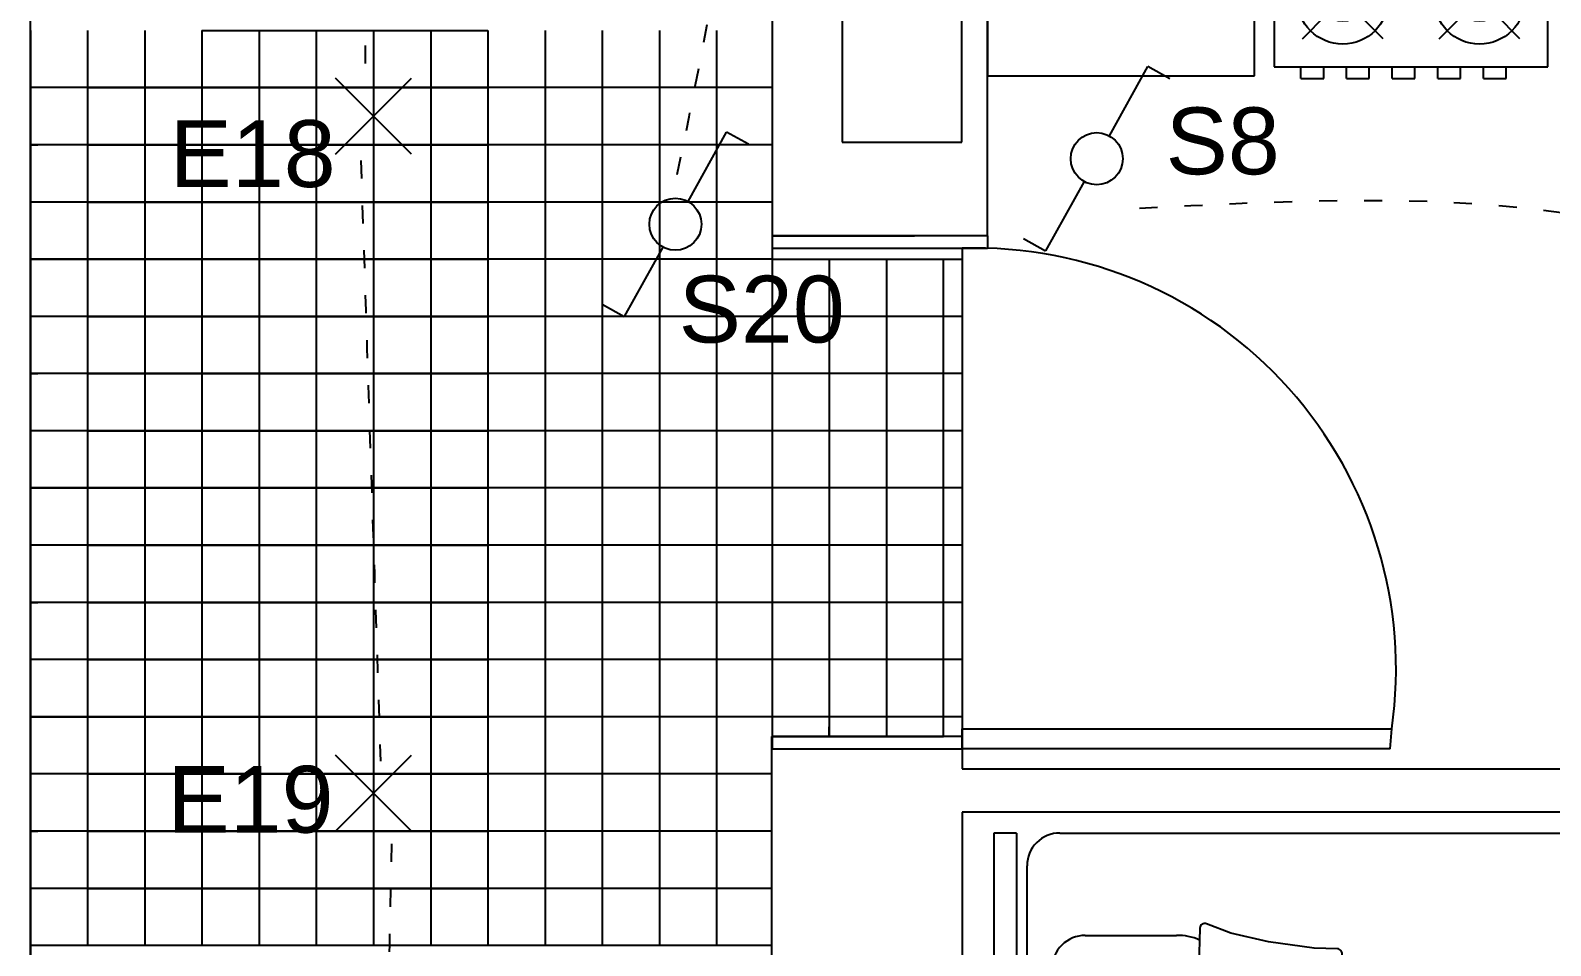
# Model space of a CAD drawing. Header units: millimetres. Extents: x 2377 to 4712, y -254 to 3188.
# Drawn here: x 4328.4 to 4379.2, y 1844.9 to 1875.4 of the extents above; entities that cross this region are included whole.
import ezdxf

# ---------------------------------------------------------------- set-up
doc = ezdxf.new("R2010")
doc.units = ezdxf.units.MM
doc.linetypes.add('ACAD_ISO03W100', pattern=[30, 12, -18])
doc.layers.add('C1', color=10, linetype='Continuous')
doc.layers.add('Mobiliario', color=254, linetype='Continuous')
doc.styles.get("Standard").update_dxf_attribs({"font": 'arial.ttf'})

# ---------------------------------------------------------------- blocks, each defined once
blk = doc.blocks.new('*U7')
for p, q in [((-976.2, 0.3), (-976.2, -499.7)), ((-526.2, 0.3), (-976.2, 0.3)), ((-526.2, 0.3), (-526.2, -499.7)), ((500, -0.3), (-500, 0.3)), ((-500, -48.3), (-500, 0.3)), ((500, -48.8), (500, -0.3)), ((500, -48.8), (-500, -48.3)), ((-430, -71.4), (430, -71.4)), ((-209.2, -124.8), (209.2, -124.8)), ((-500, -1830), (-500, -141.4)), ((500, -141.4), (500, -1830)), ((-280.5, -391.6), (-280.5, -196)), ((280.5, -196), (280.5, -391.6)), ((-526.2, -499.7), (-976.2, -499.7)), ((430, -1900), (-430, -1900))]:
    blk.add_line(p, q)
for points in [[(204.7, -733.7), (237.6, -746.1, 0.517444), (251.8, -736.5), (252.9, -686.9), (267.1, -588.8), (285.5, -507.9), (305.6, -456.2, 0.51806), (296.2, -441.9), (215.9, -439.4), (134.1, -424.9), (54, -402.7), (17.6, -388.7, 0.550421), (3.4, -399.3), (7.1, -448.8), (-4.2, -514)], [(5, -461), (-31.1, -459.9), (-112.9, -445.4), (-193, -423.2), (-229.4, -409.2, 0.550421), (-243.6, -419.7), (-239.9, -469.3), (-252.7, -543.4), (-277, -641.2), (-299.4, -699, 0.502905), (-290.4, -713.2), (-235.5, -717.5), (-203.7, -720.9)]]:
    blk.add_lwpolyline(points, format="xyb")
blk.add_lwpolyline([(-526.3, -530.5), (-526.3, -510.8), (-976.2, -510.8), (-976.2, -530.5)], close=True)
blk.add_lwpolyline([(-108.6, -816.7), (-38.8, -889.4), (-1.9, -939.1, 0.502905), (15, -939.1), (47.8, -895), (100.9, -827.9), (165.1, -763.6), (209.9, -729.8, 0.517444), (209.3, -712.7), (167.9, -685.3), (92.5, -621), (33.8, -562.3), (0.9, -517.7, 0.51806), (-16.2, -518), (-61.2, -584.6), (-117, -646.1), (-178.5, -702.1), (-209.8, -725.4, 0.550421), (-208.4, -743.1), (-164.5, -766.4)], format="xyb", close=True)
for centre, radius, start, end in [((-430, -141.4), 70, 90, 180), ((430, -141.4), 70, 0, 90), ((-209.2, -196), 71.3, 89.9964, 180), ((209.2, -196), 71.3, 0, 90), ((-174.8, -395.7), 105.8, 177.773, 230.9652), ((174.8, -395.7), 105.8, 334.5655, 2.227), ((-430, -1830), 70, 180, 270), ((430, -1830), 70, 270, 0)]:
    blk.add_arc(centre, radius, start, end)
blk = doc.blocks.new('cl08-2')
for p, q in [((-0.4393, 0), (-0.4393, -0.8785)), ((0.4393, 0), (-0.4393, 0)), ((0.4393, -0.8785), (0.4393, 0)), ((-0.2714, -0.1679), (-0.3491, -0.0902)), ((-0.0902, -0.0902), (-0.1679, -0.1679)), ((0.1679, -0.1679), (0.0902, -0.0902)), ((0.2714, -0.1679), (0.3491, -0.0902)), ((-0.2714, -0.2714), (-0.3491, -0.3491)), ((-0.0902, -0.3491), (-0.1679, -0.2714)), ((0.0902, -0.3491), (0.1679, -0.2714)), ((0.3491, -0.3491), (0.2714, -0.2714)), ((-0.2714, -0.6071), (-0.3491, -0.5295)), ((-0.1679, -0.6071), (-0.0902, -0.5295)), ((0.1679, -0.6071), (0.0902, -0.5295)), ((0.2714, -0.6071), (0.3491, -0.5295)), ((-0.3491, -0.7883), (-0.2714, -0.7107)), ((-0.0902, -0.7883), (-0.1679, -0.7107)), ((0.0902, -0.7883), (0.1679, -0.7107)), ((0.3491, -0.7883), (0.2714, -0.7107)), ((-0.4393, -0.8785), (0.4393, -0.8785)), ((-0.3539, -0.9152), (-0.3539, -0.8785)), ((-0.3539, -0.9152), (-0.2807, -0.9152)), ((-0.2807, -0.9152), (-0.2807, -0.8785)), ((-0.2075, -0.9152), (-0.2075, -0.8785)), ((-0.2075, -0.9152), (-0.1343, -0.9152)), ((-0.1343, -0.9152), (-0.1343, -0.8785)), ((-0.0611, -0.9152), (-0.0611, -0.8785)), ((-0.0611, -0.9152), (0.0121, -0.9152)), ((0.0121, -0.9152), (0.0121, -0.8785)), ((0.0853, -0.9152), (0.0853, -0.8785)), ((0.0853, -0.9152), (0.1585, -0.9152)), ((0.1585, -0.9152), (0.1585, -0.8785)), ((0.2318, -0.9152), (0.2318, -0.8785)), ((0.2318, -0.9152), (0.305, -0.9152)), ((0.305, -0.9152), (0.305, -0.8785))]:
    blk.add_line(p, q)
for centre, radius in [((-0.2196, -0.2196), 0.1464), ((0.2196, -0.2196), 0.1464), ((-0.2196, -0.2196), 0.0732), ((0.2196, -0.2196), 0.0732), ((-0.2196, -0.6589), 0.1464), ((0.2196, -0.6589), 0.1464), ((-0.2196, -0.6589), 0.0732), ((0.2196, -0.6589), 0.0732)]:
    blk.add_circle(centre, radius)

msp = doc.modelspace()

# ---------------------------------------------------------------- linework, layer by layer
for p, q in [((4353.178, 1908.327), (4353.178, 1868.572)), ((4328.431, 1773.972), (4328.431, 1905.96)), ((4328.431, 1773.972), (4328.431, 1886.878)), ((4355.52, 1884.474), (4355.52, 1871.701)), ((4359.508, 1871.701), (4359.508, 1884.474)), ((4360.366, 1868.572), (4360.366, 1883.566)), ((4360.366, 1883.566), (4360.366, 1873.913)), ((4328.431, 1875.428), (4328.431, 1860.162)), ((4330.339, 1875.428), (4330.339, 1873.519)), ((4332.247, 1875.428), (4332.247, 1873.519)), ((4334.155, 1875.428), (4334.155, 1873.519)), ((4334.155, 1875.428), (4336.064, 1875.428)), ((4336.064, 1875.428), (4336.064, 1873.519)), ((4336.064, 1875.428), (4337.972, 1875.428)), ((4337.972, 1875.428), (4337.972, 1873.519)), ((4337.972, 1875.428), (4339.88, 1875.428)), ((4339.88, 1875.428), (4339.88, 1873.519)), ((4339.88, 1875.428), (4341.789, 1875.428)), ((4341.789, 1875.428), (4341.789, 1873.519)), ((4341.789, 1875.428), (4343.697, 1875.428)), ((4343.697, 1875.428), (4343.697, 1873.519)), ((4345.605, 1875.428), (4345.605, 1873.519)), ((4347.513, 1875.428), (4347.513, 1873.519)), ((4349.422, 1875.428), (4349.422, 1873.519)), ((4351.33, 1875.428), (4351.33, 1873.519)), ((4330.339, 1873.519), (4328.431, 1873.519)), ((4328.431, 1873.519), (4328.431, 1871.611)), ((4332.247, 1873.519), (4330.339, 1873.519)), ((4330.339, 1873.519), (4330.339, 1871.611)), ((4330.339, 1873.519), (4332.247, 1873.519)), ((4334.155, 1873.519), (4332.247, 1873.519)), ((4332.247, 1873.519), (4332.247, 1871.611)), ((4332.247, 1873.519), (4334.155, 1873.519)), ((4336.064, 1873.519), (4334.155, 1873.519)), ((4334.155, 1873.519), (4334.155, 1871.611)), ((4334.155, 1873.519), (4336.064, 1873.519)), ((4337.972, 1873.519), (4336.064, 1873.519)), ((4336.064, 1873.519), (4336.064, 1871.611)), ((4336.064, 1873.519), (4337.972, 1873.519)), ((4339.88, 1873.519), (4337.972, 1873.519)), ((4337.972, 1873.519), (4337.972, 1871.611)), ((4337.972, 1873.519), (4339.88, 1873.519)), ((4341.789, 1873.519), (4339.88, 1873.519)), ((4339.88, 1873.519), (4339.88, 1871.611)), ((4339.88, 1873.519), (4341.789, 1873.519)), ((4343.697, 1873.519), (4341.789, 1873.519)), ((4341.789, 1873.519), (4341.789, 1871.611)), ((4341.789, 1873.519), (4343.697, 1873.519)), ((4345.605, 1873.519), (4343.697, 1873.519)), ((4343.697, 1873.519), (4343.697, 1871.611)), ((4347.513, 1873.519), (4345.605, 1873.519)), ((4345.605, 1873.519), (4345.605, 1871.611)), ((4349.422, 1873.519), (4347.513, 1873.519)), ((4347.513, 1873.519), (4347.513, 1871.611)), ((4351.33, 1873.519), (4349.422, 1873.519)), ((4349.422, 1873.519), (4349.422, 1871.611)), ((4353.178, 1873.519), (4351.33, 1873.519)), ((4351.33, 1873.519), (4351.33, 1871.611)), ((4328.431, 1871.611), (4328.674, 1871.611)), ((4330.339, 1871.611), (4328.431, 1871.611)), ((4328.431, 1871.611), (4328.431, 1869.703)), ((4328.431, 1871.611), (4328.431, 1867.795)), ((4332.247, 1871.611), (4330.339, 1871.611)), ((4330.339, 1871.611), (4330.339, 1869.703)), ((4330.339, 1871.611), (4332.247, 1871.611)), ((4334.155, 1871.611), (4332.247, 1871.611)), ((4332.247, 1871.611), (4332.247, 1869.703)), ((4332.247, 1871.611), (4334.155, 1871.611)), ((4336.064, 1871.611), (4334.155, 1871.611)), ((4334.155, 1871.611), (4334.155, 1869.703)), ((4334.155, 1871.611), (4336.064, 1871.611)), ((4337.972, 1871.611), (4336.064, 1871.611)), ((4336.064, 1871.611), (4336.064, 1869.703)), ((4336.064, 1871.611), (4337.972, 1871.611)), ((4339.88, 1871.611), (4337.972, 1871.611)), ((4337.972, 1871.611), (4337.972, 1869.703)), ((4337.972, 1871.611), (4339.88, 1871.611)), ((4341.789, 1871.611), (4339.88, 1871.611)), ((4339.88, 1871.611), (4339.88, 1869.703)), ((4339.88, 1871.611), (4341.789, 1871.611)), ((4343.697, 1871.611), (4341.789, 1871.611)), ((4341.789, 1871.611), (4341.789, 1869.703)), ((4341.789, 1871.611), (4343.697, 1871.611)), ((4345.605, 1871.611), (4343.697, 1871.611)), ((4343.697, 1871.611), (4343.697, 1869.703)), ((4347.513, 1871.611), (4345.605, 1871.611)), ((4345.605, 1871.611), (4345.605, 1869.703)), ((4349.422, 1871.611), (4347.513, 1871.611)), ((4347.513, 1871.611), (4347.513, 1869.703)), ((4351.33, 1871.611), (4349.422, 1871.611)), ((4349.422, 1871.611), (4349.422, 1869.703)), ((4353.178, 1871.611), (4351.33, 1871.611)), ((4351.33, 1871.611), (4351.33, 1869.703)), ((4355.52, 1871.701), (4359.508, 1871.701)), ((4330.339, 1869.703), (4328.431, 1869.703)), ((4332.247, 1869.703), (4330.339, 1869.703)), ((4330.339, 1869.703), (4330.339, 1867.795)), ((4330.339, 1869.703), (4332.247, 1869.703)), ((4334.155, 1869.703), (4332.247, 1869.703)), ((4332.247, 1869.703), (4332.247, 1867.795)), ((4332.247, 1869.703), (4334.155, 1869.703)), ((4336.064, 1869.703), (4334.155, 1869.703)), ((4334.155, 1869.703), (4334.155, 1867.795)), ((4334.155, 1869.703), (4336.064, 1869.703)), ((4337.972, 1869.703), (4336.064, 1869.703)), ((4336.064, 1869.703), (4336.064, 1867.795)), ((4336.064, 1869.703), (4337.972, 1869.703)), ((4339.88, 1869.703), (4337.972, 1869.703)), ((4337.972, 1869.703), (4337.972, 1867.795)), ((4337.972, 1869.703), (4339.88, 1869.703)), ((4341.789, 1869.703), (4339.88, 1869.703)), ((4339.88, 1869.703), (4339.88, 1867.795)), ((4339.88, 1869.703), (4341.789, 1869.703)), ((4343.697, 1869.703), (4341.789, 1869.703)), ((4341.789, 1869.703), (4341.789, 1867.795)), ((4341.789, 1869.703), (4343.697, 1869.703)), ((4345.605, 1869.703), (4343.697, 1869.703)), ((4343.697, 1869.703), (4343.697, 1867.795)), ((4347.513, 1869.703), (4345.605, 1869.703)), ((4345.605, 1869.703), (4345.605, 1867.795)), ((4349.422, 1869.703), (4347.513, 1869.703)), ((4347.513, 1869.703), (4347.513, 1867.795)), ((4351.33, 1869.703), (4349.422, 1869.703)), ((4349.422, 1869.703), (4349.422, 1867.795)), ((4353.178, 1869.703), (4351.33, 1869.703)), ((4351.33, 1869.703), (4351.33, 1867.795)), ((4353.178, 1868.572), (4357.937, 1868.572)), ((4360.366, 1868.572), (4353.178, 1868.572)), ((4353.178, 1868.572), (4353.178, 1868.161)), ((4360.366, 1868.572), (4360.366, 1868.161)), ((4353.178, 1868.161), (4360.366, 1868.161)), ((4353.178, 1868.161), (4353.178, 1851.464)), ((4359.527, 1868.161), (4359.527, 1851.874)), ((4330.339, 1867.795), (4328.431, 1867.795)), ((4328.431, 1867.795), (4328.431, 1860.162)), ((4328.431, 1867.795), (4330.339, 1867.795)), ((4332.247, 1867.795), (4330.339, 1867.795)), ((4330.339, 1867.795), (4330.339, 1865.886)), ((4330.339, 1867.795), (4332.247, 1867.795)), ((4334.155, 1867.795), (4332.247, 1867.795)), ((4332.247, 1867.795), (4332.247, 1865.886)), ((4332.247, 1867.795), (4334.155, 1867.795)), ((4336.064, 1867.795), (4334.155, 1867.795)), ((4334.155, 1867.795), (4334.155, 1865.886)), ((4334.155, 1867.795), (4336.064, 1867.795)), ((4337.972, 1867.795), (4336.064, 1867.795)), ((4336.064, 1867.795), (4336.064, 1865.886)), ((4336.064, 1867.795), (4337.972, 1867.795)), ((4339.88, 1867.795), (4337.972, 1867.795)), ((4337.972, 1867.795), (4337.972, 1865.886)), ((4337.972, 1867.795), (4339.88, 1867.795)), ((4341.789, 1867.795), (4339.88, 1867.795)), ((4339.88, 1867.795), (4339.88, 1865.886)), ((4339.88, 1867.795), (4341.789, 1867.795)), ((4343.697, 1867.795), (4341.789, 1867.795)), ((4341.789, 1867.795), (4341.789, 1865.886)), ((4341.789, 1867.795), (4343.697, 1867.795)), ((4345.605, 1867.795), (4343.697, 1867.795)), ((4343.697, 1867.795), (4343.697, 1865.886)), ((4347.513, 1867.795), (4345.605, 1867.795)), ((4345.605, 1867.795), (4345.605, 1865.886)), ((4349.422, 1867.795), (4347.513, 1867.795)), ((4347.513, 1867.795), (4347.513, 1865.886)), ((4351.33, 1867.795), (4349.422, 1867.795)), ((4349.422, 1867.795), (4349.422, 1865.886)), ((4353.178, 1867.795), (4351.33, 1867.795)), ((4351.33, 1867.795), (4351.33, 1865.886)), ((4353.178, 1867.795), (4355.087, 1867.795)), ((4355.087, 1867.795), (4355.087, 1851.874)), ((4355.087, 1867.795), (4356.995, 1867.795)), ((4356.995, 1867.795), (4356.995, 1851.874)), ((4356.995, 1867.795), (4358.903, 1867.795)), ((4358.903, 1851.874), (4358.903, 1867.795)), ((4358.903, 1867.795), (4359.527, 1867.795)), ((4330.339, 1865.886), (4328.431, 1865.886)), ((4328.431, 1865.886), (4328.431, 1863.978)), ((4332.247, 1865.886), (4330.339, 1865.886)), ((4330.339, 1865.886), (4330.339, 1863.978)), ((4330.339, 1865.886), (4332.247, 1865.886)), ((4334.155, 1865.886), (4332.247, 1865.886)), ((4332.247, 1865.886), (4332.247, 1863.978)), ((4332.247, 1865.886), (4334.155, 1865.886)), ((4336.064, 1865.886), (4334.155, 1865.886)), ((4334.155, 1865.886), (4334.155, 1863.978)), ((4334.155, 1865.886), (4336.064, 1865.886)), ((4337.972, 1865.886), (4336.064, 1865.886)), ((4336.064, 1865.886), (4336.064, 1863.978)), ((4336.064, 1865.886), (4337.972, 1865.886)), ((4339.88, 1865.886), (4337.972, 1865.886)), ((4337.972, 1865.886), (4337.972, 1863.978)), ((4337.972, 1865.886), (4339.88, 1865.886)), ((4341.789, 1865.886), (4339.88, 1865.886)), ((4339.88, 1865.886), (4339.88, 1863.978)), ((4339.88, 1865.886), (4341.789, 1865.886)), ((4343.697, 1865.886), (4341.789, 1865.886)), ((4341.789, 1865.886), (4341.789, 1863.978)), ((4341.789, 1865.886), (4343.697, 1865.886)), ((4345.605, 1865.886), (4343.697, 1865.886)), ((4343.697, 1865.886), (4343.697, 1863.978)), ((4347.513, 1865.886), (4345.605, 1865.886)), ((4345.605, 1865.886), (4345.605, 1863.978)), ((4349.422, 1865.886), (4347.513, 1865.886)), ((4347.513, 1865.886), (4347.513, 1863.978)), ((4351.33, 1865.886), (4349.422, 1865.886)), ((4349.422, 1865.886), (4349.422, 1863.978)), ((4353.178, 1865.886), (4351.33, 1865.886)), ((4351.33, 1865.886), (4351.33, 1863.978)), ((4355.027, 1865.886), (4353.178, 1865.886)), ((4356.875, 1865.886), (4355.027, 1865.886)), ((4359.527, 1865.886), (4356.875, 1865.886)), ((4328.431, 1863.978), (4328.674, 1863.978)), ((4330.339, 1863.978), (4328.431, 1863.978)), ((4328.431, 1863.978), (4328.431, 1862.07)), ((4328.431, 1863.978), (4328.431, 1860.162)), ((4332.247, 1863.978), (4330.339, 1863.978)), ((4330.339, 1863.978), (4330.339, 1862.07)), ((4330.339, 1863.978), (4332.247, 1863.978)), ((4334.155, 1863.978), (4332.247, 1863.978)), ((4332.247, 1863.978), (4332.247, 1862.07)), ((4332.247, 1863.978), (4334.155, 1863.978)), ((4336.064, 1863.978), (4334.155, 1863.978)), ((4334.155, 1863.978), (4334.155, 1862.07)), ((4334.155, 1863.978), (4336.064, 1863.978)), ((4337.972, 1863.978), (4336.064, 1863.978)), ((4336.064, 1863.978), (4336.064, 1862.07)), ((4336.064, 1863.978), (4337.972, 1863.978)), ((4339.88, 1863.978), (4337.972, 1863.978)), ((4337.972, 1863.978), (4337.972, 1862.07)), ((4337.972, 1863.978), (4339.88, 1863.978)), ((4341.789, 1863.978), (4339.88, 1863.978)), ((4339.88, 1863.978), (4339.88, 1862.07)), ((4339.88, 1863.978), (4341.789, 1863.978)), ((4343.697, 1863.978), (4341.789, 1863.978)), ((4341.789, 1863.978), (4341.789, 1862.07)), ((4341.789, 1863.978), (4343.697, 1863.978)), ((4345.605, 1863.978), (4343.697, 1863.978)), ((4343.697, 1863.978), (4343.697, 1862.07)), ((4347.513, 1863.978), (4345.605, 1863.978)), ((4345.605, 1863.978), (4345.605, 1862.07)), ((4349.422, 1863.978), (4347.513, 1863.978)), ((4347.513, 1863.978), (4347.513, 1862.07)), ((4351.33, 1863.978), (4349.422, 1863.978)), ((4349.422, 1863.978), (4349.422, 1862.07)), ((4353.178, 1863.978), (4351.33, 1863.978)), ((4351.33, 1863.978), (4351.33, 1862.07)), ((4355.027, 1863.978), (4353.178, 1863.978)), ((4356.875, 1863.978), (4355.027, 1863.978)), ((4359.527, 1863.978), (4356.875, 1863.978)), ((4330.339, 1862.07), (4328.431, 1862.07)), ((4332.247, 1862.07), (4330.339, 1862.07)), ((4330.339, 1862.07), (4330.339, 1860.162)), ((4330.339, 1862.07), (4332.247, 1862.07)), ((4334.155, 1862.07), (4332.247, 1862.07)), ((4332.247, 1862.07), (4332.247, 1860.162)), ((4332.247, 1862.07), (4334.155, 1862.07)), ((4336.064, 1862.07), (4334.155, 1862.07)), ((4334.155, 1862.07), (4334.155, 1860.162)), ((4334.155, 1862.07), (4336.064, 1862.07)), ((4337.972, 1862.07), (4336.064, 1862.07)), ((4336.064, 1862.07), (4336.064, 1860.162)), ((4336.064, 1862.07), (4337.972, 1862.07)), ((4339.88, 1862.07), (4337.972, 1862.07)), ((4337.972, 1862.07), (4337.972, 1860.162)), ((4337.972, 1862.07), (4339.88, 1862.07)), ((4341.789, 1862.07), (4339.88, 1862.07)), ((4339.88, 1862.07), (4339.88, 1860.162)), ((4339.88, 1862.07), (4341.789, 1862.07)), ((4343.697, 1862.07), (4341.789, 1862.07)), ((4341.789, 1862.07), (4341.789, 1860.162)), ((4341.789, 1862.07), (4343.697, 1862.07)), ((4345.605, 1862.07), (4343.697, 1862.07)), ((4343.697, 1862.07), (4343.697, 1860.162)), ((4347.513, 1862.07), (4345.605, 1862.07)), ((4345.605, 1862.07), (4345.605, 1860.162)), ((4349.422, 1862.07), (4347.513, 1862.07)), ((4347.513, 1862.07), (4347.513, 1860.162)), ((4351.33, 1862.07), (4349.422, 1862.07)), ((4349.422, 1862.07), (4349.422, 1860.162)), ((4353.178, 1862.07), (4351.33, 1862.07)), ((4351.33, 1862.07), (4351.33, 1860.162)), ((4355.027, 1862.07), (4353.178, 1862.07)), ((4356.875, 1862.07), (4355.027, 1862.07)), ((4359.527, 1862.07), (4356.875, 1862.07)), ((4330.339, 1860.162), (4328.431, 1860.162)), ((4328.431, 1860.162), (4328.431, 1814.363)), ((4328.431, 1860.162), (4330.339, 1860.162)), ((4332.247, 1860.162), (4330.339, 1860.162)), ((4330.339, 1860.162), (4330.339, 1858.253)), ((4330.339, 1860.162), (4332.247, 1860.162)), ((4334.155, 1860.162), (4332.247, 1860.162)), ((4332.247, 1860.162), (4332.247, 1858.253)), ((4332.247, 1860.162), (4334.155, 1860.162)), ((4336.064, 1860.162), (4334.155, 1860.162)), ((4334.155, 1860.162), (4334.155, 1858.253)), ((4334.155, 1860.162), (4336.064, 1860.162)), ((4337.972, 1860.162), (4336.064, 1860.162)), ((4336.064, 1860.162), (4336.064, 1858.253)), ((4336.064, 1860.162), (4337.972, 1860.162)), ((4339.88, 1860.162), (4337.972, 1860.162)), ((4337.972, 1860.162), (4337.972, 1858.253)), ((4337.972, 1860.162), (4339.88, 1860.162)), ((4341.789, 1860.162), (4339.88, 1860.162)), ((4339.88, 1860.162), (4339.88, 1858.253)), ((4339.88, 1860.162), (4341.789, 1860.162)), ((4343.697, 1860.162), (4341.789, 1860.162)), ((4341.789, 1860.162), (4341.789, 1858.253)), ((4341.789, 1860.162), (4343.697, 1860.162)), ((4345.605, 1860.162), (4343.697, 1860.162)), ((4343.697, 1860.162), (4343.697, 1858.253)), ((4347.513, 1860.162), (4345.605, 1860.162)), ((4345.605, 1860.162), (4345.605, 1858.253)), ((4349.422, 1860.162), (4347.513, 1860.162)), ((4347.513, 1860.162), (4347.513, 1858.253)), ((4351.33, 1860.162), (4349.422, 1860.162)), ((4349.422, 1860.162), (4349.422, 1858.253)), ((4353.178, 1860.162), (4351.33, 1860.162)), ((4351.33, 1860.162), (4351.33, 1858.253)), ((4355.027, 1860.162), (4353.178, 1860.162)), ((4356.875, 1860.162), (4355.027, 1860.162)), ((4359.527, 1860.162), (4356.875, 1860.162)), ((4330.339, 1858.253), (4328.431, 1858.253)), ((4328.431, 1858.253), (4328.431, 1856.345)), ((4332.247, 1858.253), (4330.339, 1858.253)), ((4330.339, 1858.253), (4330.339, 1856.345)), ((4330.339, 1858.253), (4332.247, 1858.253)), ((4334.155, 1858.253), (4332.247, 1858.253)), ((4332.247, 1858.253), (4332.247, 1856.345)), ((4332.247, 1858.253), (4334.155, 1858.253)), ((4336.064, 1858.253), (4334.155, 1858.253)), ((4334.155, 1858.253), (4334.155, 1856.345)), ((4334.155, 1858.253), (4336.064, 1858.253)), ((4337.972, 1858.253), (4336.064, 1858.253)), ((4336.064, 1858.253), (4336.064, 1856.345)), ((4336.064, 1858.253), (4337.972, 1858.253)), ((4339.88, 1858.253), (4337.972, 1858.253)), ((4337.972, 1858.253), (4337.972, 1856.345)), ((4337.972, 1858.253), (4339.88, 1858.253)), ((4341.789, 1858.253), (4339.88, 1858.253)), ((4339.88, 1858.253), (4339.88, 1856.345)), ((4339.88, 1858.253), (4341.789, 1858.253)), ((4343.697, 1858.253), (4341.789, 1858.253)), ((4341.789, 1858.253), (4341.789, 1856.345)), ((4341.789, 1858.253), (4343.697, 1858.253)), ((4345.605, 1858.253), (4343.697, 1858.253)), ((4343.697, 1858.253), (4343.697, 1856.345)), ((4347.513, 1858.253), (4345.605, 1858.253)), ((4345.605, 1858.253), (4345.605, 1856.345)), ((4349.422, 1858.253), (4347.513, 1858.253)), ((4347.513, 1858.253), (4347.513, 1856.345)), ((4351.33, 1858.253), (4349.422, 1858.253)), ((4349.422, 1858.253), (4349.422, 1856.345)), ((4353.178, 1858.253), (4351.33, 1858.253)), ((4351.33, 1858.253), (4351.33, 1856.345)), ((4355.027, 1858.253), (4353.178, 1858.253)), ((4356.875, 1858.253), (4355.027, 1858.253)), ((4359.527, 1858.253), (4356.875, 1858.253)), ((4328.431, 1856.345), (4328.674, 1856.345)), ((4330.339, 1856.345), (4328.431, 1856.345)), ((4328.431, 1856.345), (4328.431, 1854.437)), ((4328.431, 1856.345), (4328.431, 1852.528)), ((4332.247, 1856.345), (4330.339, 1856.345)), ((4330.339, 1856.345), (4330.339, 1854.437)), ((4330.339, 1856.345), (4332.247, 1856.345)), ((4334.155, 1856.345), (4332.247, 1856.345)), ((4332.247, 1856.345), (4332.247, 1854.437)), ((4332.247, 1856.345), (4334.155, 1856.345)), ((4336.064, 1856.345), (4334.155, 1856.345)), ((4334.155, 1856.345), (4334.155, 1854.437)), ((4334.155, 1856.345), (4336.064, 1856.345)), ((4337.972, 1856.345), (4336.064, 1856.345)), ((4336.064, 1856.345), (4336.064, 1854.437)), ((4336.064, 1856.345), (4337.972, 1856.345)), ((4339.88, 1856.345), (4337.972, 1856.345)), ((4337.972, 1856.345), (4337.972, 1854.437)), ((4337.972, 1856.345), (4339.88, 1856.345)), ((4341.789, 1856.345), (4339.88, 1856.345)), ((4339.88, 1856.345), (4339.88, 1854.437)), ((4339.88, 1856.345), (4341.789, 1856.345)), ((4343.697, 1856.345), (4341.789, 1856.345)), ((4341.789, 1856.345), (4341.789, 1854.437)), ((4341.789, 1856.345), (4343.697, 1856.345)), ((4345.605, 1856.345), (4343.697, 1856.345)), ((4343.697, 1856.345), (4343.697, 1854.437)), ((4347.513, 1856.345), (4345.605, 1856.345)), ((4345.605, 1856.345), (4345.605, 1854.437)), ((4349.422, 1856.345), (4347.513, 1856.345)), ((4347.513, 1856.345), (4347.513, 1854.437)), ((4351.33, 1856.345), (4349.422, 1856.345)), ((4349.422, 1856.345), (4349.422, 1854.437)), ((4353.178, 1856.345), (4351.33, 1856.345)), ((4351.33, 1856.345), (4351.33, 1854.437)), ((4355.027, 1856.345), (4353.178, 1856.345)), ((4356.875, 1856.345), (4355.027, 1856.345)), ((4359.527, 1856.345), (4356.875, 1856.345)), ((4330.339, 1854.437), (4328.431, 1854.437)), ((4332.247, 1854.437), (4330.339, 1854.437)), ((4330.339, 1854.437), (4330.339, 1852.528)), ((4330.339, 1854.437), (4332.247, 1854.437)), ((4334.155, 1854.437), (4332.247, 1854.437)), ((4332.247, 1854.437), (4332.247, 1852.528)), ((4332.247, 1854.437), (4334.155, 1854.437)), ((4336.064, 1854.437), (4334.155, 1854.437)), ((4334.155, 1854.437), (4334.155, 1852.528)), ((4334.155, 1854.437), (4336.064, 1854.437)), ((4337.972, 1854.437), (4336.064, 1854.437)), ((4336.064, 1854.437), (4336.064, 1852.528)), ((4336.064, 1854.437), (4337.972, 1854.437)), ((4339.88, 1854.437), (4337.972, 1854.437)), ((4337.972, 1854.437), (4337.972, 1852.528)), ((4337.972, 1854.437), (4339.88, 1854.437)), ((4341.789, 1854.437), (4339.88, 1854.437)), ((4339.88, 1854.437), (4339.88, 1852.528)), ((4339.88, 1854.437), (4341.789, 1854.437)), ((4343.697, 1854.437), (4341.789, 1854.437)), ((4341.789, 1854.437), (4341.789, 1852.528)), ((4341.789, 1854.437), (4343.697, 1854.437)), ((4345.605, 1854.437), (4343.697, 1854.437)), ((4343.697, 1854.437), (4343.697, 1852.528)), ((4347.513, 1854.437), (4345.605, 1854.437)), ((4345.605, 1854.437), (4345.605, 1852.528)), ((4349.422, 1854.437), (4347.513, 1854.437)), ((4347.513, 1854.437), (4347.513, 1852.528)), ((4351.33, 1854.437), (4349.422, 1854.437)), ((4349.422, 1854.437), (4349.422, 1852.528)), ((4353.178, 1854.437), (4351.33, 1854.437)), ((4351.33, 1854.437), (4351.33, 1852.528)), ((4355.027, 1854.437), (4353.178, 1854.437)), ((4355.027, 1854.437), (4353.178, 1854.437)), ((4356.875, 1854.437), (4355.027, 1854.437)), ((4356.875, 1854.437), (4355.027, 1854.437)), ((4358.723, 1854.437), (4356.875, 1854.437)), ((4359.527, 1854.437), (4356.875, 1854.437)), ((4330.339, 1852.528), (4328.431, 1852.528)), ((4328.431, 1852.528), (4328.431, 1844.895)), ((4328.431, 1852.528), (4330.339, 1852.528)), ((4332.247, 1852.528), (4330.339, 1852.528)), ((4330.339, 1852.528), (4330.339, 1850.62)), ((4330.339, 1852.528), (4332.247, 1852.528)), ((4334.155, 1852.528), (4332.247, 1852.528)), ((4332.247, 1852.528), (4332.247, 1850.62)), ((4332.247, 1852.528), (4334.155, 1852.528)), ((4336.064, 1852.528), (4334.155, 1852.528)), ((4334.155, 1852.528), (4334.155, 1850.62)), ((4334.155, 1852.528), (4336.064, 1852.528)), ((4337.972, 1852.528), (4336.064, 1852.528)), ((4336.064, 1852.528), (4336.064, 1850.62)), ((4336.064, 1852.528), (4337.972, 1852.528)), ((4339.88, 1852.528), (4337.972, 1852.528)), ((4337.972, 1852.528), (4337.972, 1850.62)), ((4337.972, 1852.528), (4339.88, 1852.528)), ((4341.789, 1852.528), (4339.88, 1852.528)), ((4339.88, 1852.528), (4339.88, 1850.62)), ((4339.88, 1852.528), (4341.789, 1852.528)), ((4343.697, 1852.528), (4341.789, 1852.528)), ((4341.789, 1852.528), (4341.789, 1850.62)), ((4341.789, 1852.528), (4343.697, 1852.528)), ((4345.605, 1852.528), (4343.697, 1852.528)), ((4343.697, 1852.528), (4343.697, 1850.62)), ((4347.513, 1852.528), (4345.605, 1852.528)), ((4345.605, 1852.528), (4345.605, 1850.62)), ((4349.422, 1852.528), (4347.513, 1852.528)), ((4347.513, 1852.528), (4347.513, 1850.62)), ((4351.33, 1852.528), (4349.422, 1852.528)), ((4349.422, 1852.528), (4349.422, 1850.62)), ((4353.178, 1852.528), (4351.33, 1852.528)), ((4351.33, 1852.528), (4351.33, 1850.62)), ((4355.027, 1852.528), (4353.178, 1852.528)), ((4356.875, 1852.528), (4355.027, 1852.528)), ((4355.087, 1851.874), (4355.087, 1852.192)), ((4359.527, 1852.528), (4356.875, 1852.528)), ((4353.166, 1851.874), (4357.925, 1851.874)), ((4359.527, 1851.874), (4353.166, 1851.874)), ((4353.166, 1851.874), (4353.166, 1851.464)), ((4355.087, 1851.874), (4356.995, 1851.874)), ((4356.995, 1851.874), (4358.903, 1851.874)), ((4359.527, 1851.874), (4359.527, 1851.464)), ((4353.166, 1851.464), (4353.166, 1830.791)), ((4353.166, 1851.464), (4359.527, 1851.464)), ((4359.527, 1851.464), (4359.527, 1850.792)), ((4330.339, 1850.62), (4328.431, 1850.62)), ((4328.431, 1850.62), (4328.431, 1848.712)), ((4332.247, 1850.62), (4330.339, 1850.62)), ((4330.339, 1850.62), (4330.339, 1848.712)), ((4330.339, 1850.62), (4332.247, 1850.62)), ((4334.155, 1850.62), (4332.247, 1850.62)), ((4332.247, 1850.62), (4332.247, 1848.712)), ((4332.247, 1850.62), (4334.155, 1850.62)), ((4336.064, 1850.62), (4334.155, 1850.62)), ((4334.155, 1850.62), (4334.155, 1848.712)), ((4334.155, 1850.62), (4336.064, 1850.62)), ((4337.972, 1850.62), (4336.064, 1850.62)), ((4336.064, 1850.62), (4336.064, 1848.712)), ((4336.064, 1850.62), (4337.972, 1850.62)), ((4339.88, 1850.62), (4337.972, 1850.62)), ((4337.972, 1850.62), (4337.972, 1848.712)), ((4337.972, 1850.62), (4339.88, 1850.62)), ((4341.789, 1850.62), (4339.88, 1850.62)), ((4339.88, 1850.62), (4339.88, 1848.712)), ((4339.88, 1850.62), (4341.789, 1850.62)), ((4343.697, 1850.62), (4341.789, 1850.62)), ((4341.789, 1850.62), (4341.789, 1848.712)), ((4341.789, 1850.62), (4343.697, 1850.62)), ((4345.605, 1850.62), (4343.697, 1850.62)), ((4343.697, 1850.62), (4343.697, 1848.712)), ((4347.513, 1850.62), (4345.605, 1850.62)), ((4345.605, 1850.62), (4345.605, 1848.712)), ((4349.422, 1850.62), (4347.513, 1850.62)), ((4347.513, 1850.62), (4347.513, 1848.712)), ((4351.33, 1850.62), (4349.422, 1850.62)), ((4349.422, 1850.62), (4349.422, 1848.712)), ((4353.178, 1850.62), (4351.33, 1850.62)), ((4351.33, 1850.62), (4351.33, 1848.712)), ((4359.527, 1850.792), (4450.17, 1850.792)), ((4408.878, 1849.343), (4359.527, 1849.343)), ((4359.527, 1849.343), (4359.527, 1829.875)), ((4328.431, 1848.712), (4328.674, 1848.712)), ((4330.339, 1848.712), (4328.431, 1848.712)), ((4328.431, 1848.712), (4328.431, 1846.804)), ((4328.431, 1848.712), (4328.431, 1844.895)), ((4332.247, 1848.712), (4330.339, 1848.712)), ((4330.339, 1848.712), (4330.339, 1846.804)), ((4330.339, 1848.712), (4332.247, 1848.712)), ((4334.155, 1848.712), (4332.247, 1848.712)), ((4332.247, 1848.712), (4332.247, 1846.804)), ((4332.247, 1848.712), (4334.155, 1848.712)), ((4336.064, 1848.712), (4334.155, 1848.712)), ((4334.155, 1848.712), (4334.155, 1846.804)), ((4334.155, 1848.712), (4336.064, 1848.712)), ((4337.972, 1848.712), (4336.064, 1848.712)), ((4336.064, 1848.712), (4336.064, 1846.804)), ((4336.064, 1848.712), (4337.972, 1848.712)), ((4339.88, 1848.712), (4337.972, 1848.712)), ((4337.972, 1848.712), (4337.972, 1846.804)), ((4337.972, 1848.712), (4339.88, 1848.712)), ((4341.789, 1848.712), (4339.88, 1848.712)), ((4339.88, 1848.712), (4339.88, 1846.804)), ((4339.88, 1848.712), (4341.789, 1848.712)), ((4343.697, 1848.712), (4341.789, 1848.712)), ((4341.789, 1848.712), (4341.789, 1846.804)), ((4341.789, 1848.712), (4343.697, 1848.712)), ((4345.605, 1848.712), (4343.697, 1848.712)), ((4343.697, 1848.712), (4343.697, 1846.804)), ((4347.513, 1848.712), (4345.605, 1848.712)), ((4345.605, 1848.712), (4345.605, 1846.804)), ((4349.422, 1848.712), (4347.513, 1848.712)), ((4347.513, 1848.712), (4347.513, 1846.804)), ((4351.33, 1848.712), (4349.422, 1848.712)), ((4349.422, 1848.712), (4349.422, 1846.804)), ((4353.178, 1848.712), (4351.33, 1848.712)), ((4351.33, 1848.712), (4351.33, 1846.804)), ((4330.339, 1846.804), (4328.431, 1846.804)), ((4332.247, 1846.804), (4330.339, 1846.804)), ((4330.339, 1846.804), (4330.339, 1844.895)), ((4330.339, 1846.804), (4332.247, 1846.804)), ((4334.155, 1846.804), (4332.247, 1846.804)), ((4332.247, 1846.804), (4332.247, 1844.895)), ((4332.247, 1846.804), (4334.155, 1846.804)), ((4336.064, 1846.804), (4334.155, 1846.804)), ((4334.155, 1846.804), (4334.155, 1844.895)), ((4334.155, 1846.804), (4336.064, 1846.804)), ((4337.972, 1846.804), (4336.064, 1846.804)), ((4336.064, 1846.804), (4336.064, 1844.895)), ((4336.064, 1846.804), (4337.972, 1846.804)), ((4339.88, 1846.804), (4337.972, 1846.804)), ((4337.972, 1846.804), (4337.972, 1844.895)), ((4337.972, 1846.804), (4339.88, 1846.804)), ((4341.789, 1846.804), (4339.88, 1846.804)), ((4339.88, 1846.804), (4339.88, 1844.895)), ((4339.88, 1846.804), (4341.789, 1846.804)), ((4343.697, 1846.804), (4341.789, 1846.804)), ((4341.789, 1846.804), (4341.789, 1844.895)), ((4341.789, 1846.804), (4343.697, 1846.804)), ((4345.605, 1846.804), (4343.697, 1846.804)), ((4343.697, 1846.804), (4343.697, 1844.895)), ((4347.513, 1846.804), (4345.605, 1846.804)), ((4345.605, 1846.804), (4345.605, 1844.895)), ((4349.422, 1846.804), (4347.513, 1846.804)), ((4347.513, 1846.804), (4347.513, 1844.895)), ((4351.33, 1846.804), (4349.422, 1846.804)), ((4349.422, 1846.804), (4349.422, 1844.895)), ((4353.178, 1846.804), (4351.33, 1846.804)), ((4351.33, 1846.804), (4351.33, 1844.895)), ((4330.339, 1844.895), (4328.431, 1844.895)), ((4332.247, 1844.895), (4330.339, 1844.895)), ((4334.155, 1844.895), (4332.247, 1844.895)), ((4336.064, 1844.895), (4334.155, 1844.895)), ((4337.972, 1844.895), (4336.064, 1844.895)), ((4339.88, 1844.895), (4337.972, 1844.895)), ((4341.789, 1844.895), (4339.88, 1844.895)), ((4343.697, 1844.895), (4341.789, 1844.895)), ((4345.605, 1844.895), (4343.697, 1844.895)), ((4347.513, 1844.895), (4345.605, 1844.895)), ((4349.422, 1844.895), (4347.513, 1844.895)), ((4351.33, 1844.895), (4349.422, 1844.895)), ((4353.178, 1844.895), (4351.33, 1844.895))]:
    msp.add_line(p, q)
at = {"layer": 'C1', "color": 1}
for p, q in [((4364.436, 1871.907), (4365.72, 1874.222)), ((4366.456, 1873.814), (4365.72, 1874.222)), ((4363.594, 1870.388), (4362.31, 1868.073)), ((4361.574, 1868.481), (4362.31, 1868.073))]:
    msp.add_line(p, q, dxfattribs=at)
at = {"layer": 'C1'}
for p, q in [((4341.149, 1871.296), (4338.611, 1873.834)), ((4338.611, 1871.296), (4341.149, 1873.834)), ((4341.149, 1848.712), (4338.611, 1851.25)), ((4338.611, 1848.712), (4341.149, 1851.25))]:
    msp.add_line(p, q, dxfattribs=at)
at = {"layer": 'C1', "color": 1, "transparency": 33554687}
for p, q in [((4350.375, 1869.72), (4351.659, 1872.035)), ((4352.395, 1871.627), (4351.659, 1872.035)), ((4349.533, 1868.201), (4348.249, 1865.886)), ((4347.513, 1866.294), (4348.249, 1865.886))]:
    msp.add_line(p, q, dxfattribs=at)
at = {"layer": 'C1', "color": 1}
msp.add_circle((4364.015, 1871.148), 0.869, dxfattribs=at)
at = {"layer": 'C1', "color": 1, "transparency": 33554687}
msp.add_circle((4349.954, 1868.961), 0.869, dxfattribs=at)
at = {"layer": 'C1', "linetype": 'ACAD_ISO03W100', "ltscale": 0.05, "transparency": 33554687}
for points in [[(4350.017, 1870.624), (4348.199, 1895.145), (4341.173, 1897.695)], [(4339.462, 1895.925), (4339.603, 1873.945)], [(4339.456, 1871.089), (4340.114, 1851.051)], [(4365.443, 1869.497), (4389.643, 1864.866), (4390.615, 1863.894)], [(4340.477, 1848.288), (4340.122, 1830.274)]]:
    msp.add_spline(points, degree=3, dxfattribs=at)
at = {"layer": 'Mobiliario'}
for p, q in [((4369.284, 1873.913), (4369.284, 1883.572)), ((4360.366, 1873.913), (4369.284, 1873.913)), ((4359.527, 1851.464), (4359.527, 1852.13)), ((4359.527, 1852.13), (4373.862, 1852.13)), ((4373.801, 1851.464), (4373.862, 1852.13)), ((4373.801, 1851.464), (4359.527, 1851.464))]:
    msp.add_line(p, q, dxfattribs=at)
msp.add_arc((4359.947, 1854.112), 14.056, 351.8946, 91.7099, dxfattribs=at)

# ---------------------------------------------------------------- block references
at = {"layer": 'Mobiliario', "xscale": 10.39380901416965, "yscale": 10.39380901416965, "zscale": 10.39380901416965}
msp.add_blockref('cl08-2', (4374.507, 1883.34), dxfattribs=at)
at = {"layer": 'Mobiliario', "xscale": 0.01556517756923333, "yscale": 0.01556517756923333, "zscale": 0.01556517756923333, "rotation": 89.99999999999999}
msp.add_blockref('*U7', (4360.58, 1840.868), dxfattribs=at)

# ---------------------------------------------------------------- texts
at = {"layer": 'C1', "color": 165, "linetype": 'ACAD_ISO03W100', "true_color": 0x5e67af, "transparency": 33554687, "char_height": 2.2296, "attachment_point": 1}
for s, insert in [('{\\C256;E18}', (4333.075, 1872.433)), ('{\\C256;S8}', (4366.313, 1872.857)), ('{\\C256;S20}', (4350.064, 1867.244)), ('{\\C256;E19}', (4333.005, 1850.892))]:
    msp.add_mtext_dynamic_manual_height_columns(s, width=13.15217, gutter_width=11.148, heights=[0], dxfattribs=dict(at, insert=insert))

doc.saveas('drawing.dxf')
